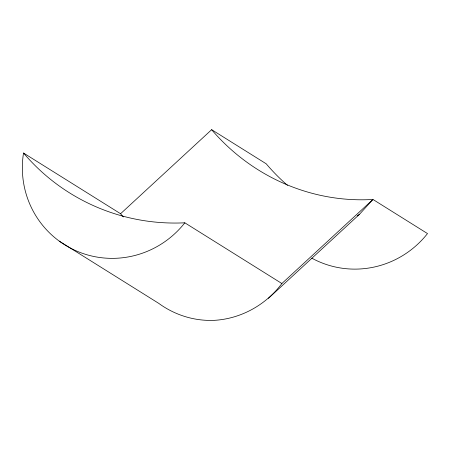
<?xml version="1.0" encoding="UTF-8"?>
<svg xmlns="http://www.w3.org/2000/svg" width="450" height="450" viewBox="0 0 450 450"><rect width="100%" height="100%" fill="white"/><g stroke="black" fill="none" stroke-linecap="round" stroke-linejoin="round"><path stroke-width="0.67" d="M59.276 241.144L158.653 303.306A90.658 87.525 68.3 0 0 214.493 320.332C241.127 318.724 265.967 304.847 281.88 283.523L372.96 199.457L427.5 233.572A92.526 90.849 -58 0 1 311.777 258.148M268.419 298.356L359.499 214.296L372.96 199.457A201.088 194.13 68.3 0 1 211.624 129.707M357.261 215.871L359.499 214.296M184.832 222.812A92.526 90.849 -58 0 1 76.494 250.993A92.526 90.849 -58 0 1 23.529 153.028A204.981 201.268 -58 0 0 184.832 222.812L281.88 283.523M23.529 153.028L120.578 213.733L211.657 129.673L266.197 163.789A204.981 201.268 -58 0 0 287.494 185.344M123.311 216.934A201.088 194.13 68.3 0 1 120.544 213.767"/></g></svg>
